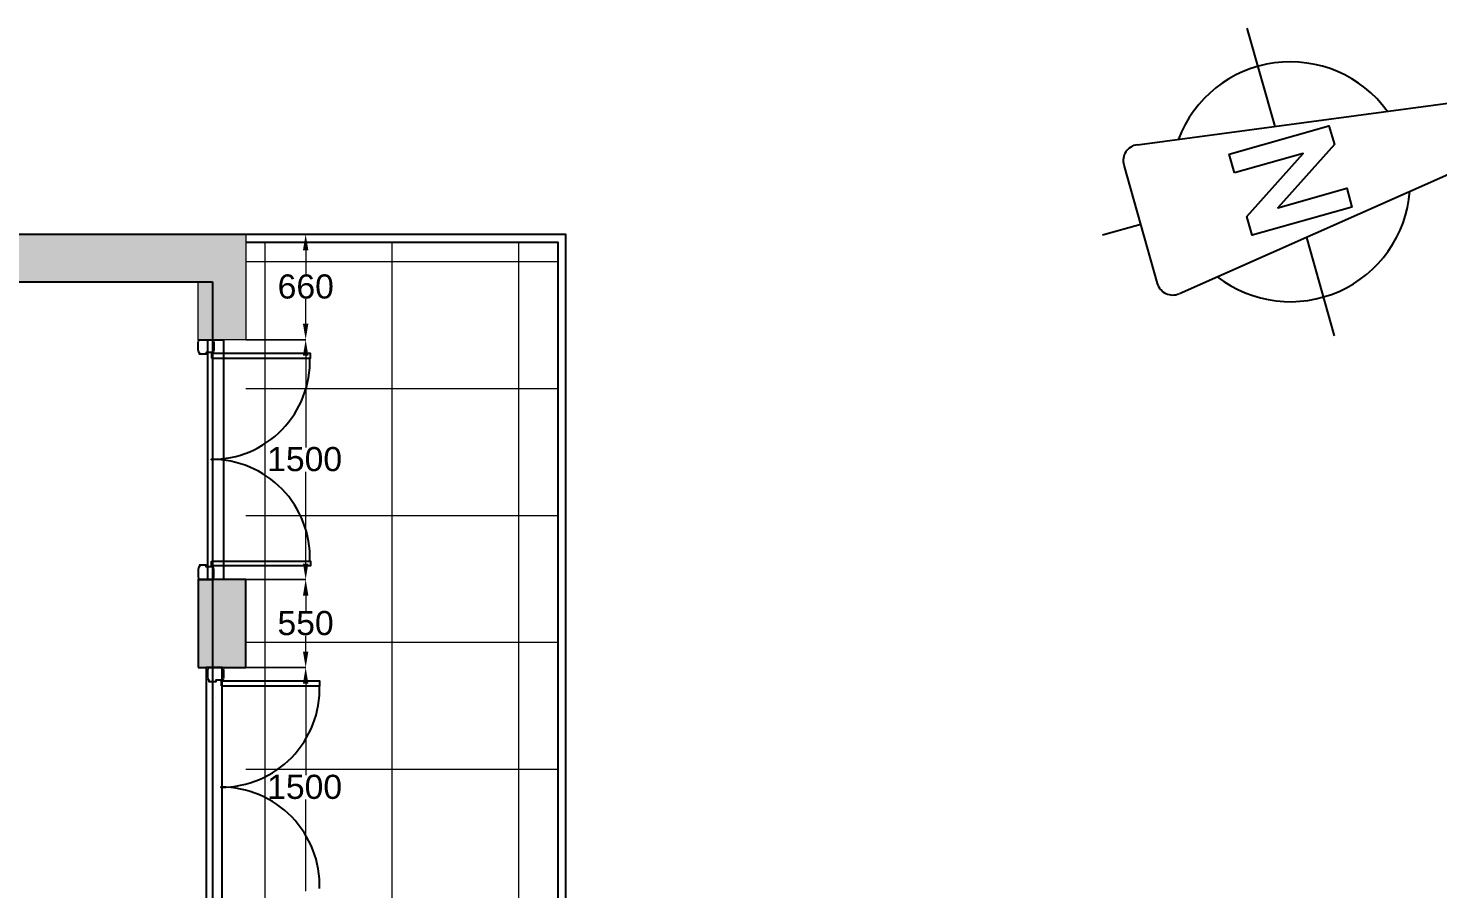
# Model space of a CAD drawing. Header units: millimetres. Extents: x -5841 to 140562, y 1006 to 102310.
# Drawn here: x 102425 to 111245, y 17964 to 23347 of the extents above; entities that cross this region are included whole.
import ezdxf

# ---------------------------------------------------------------- set-up
doc = ezdxf.new("R2010")
doc.units = ezdxf.units.MM
doc.header["$LTSCALE"] = 10
for name, color, linetype in [('PDF18_0', 7, 'Continuous'), ('PDF18_A010T4', 7, 'Continuous'), ('PDF18_Q-Arch_Door-01', 7, 'Continuous'), ('PDF18_Q-Arch_Wall-01', 7, 'Continuous'), ('PDF18_Q-Arch_Window-01', 7, 'Continuous'), ('PDF18_Q-Ceiling-01', 7, 'Continuous'), ('PDF18_Q-Floor-01', 7, 'Continuous'), ('PDF18_Text', 7, 'Continuous')]:
    doc.layers.add(name, color=color, linetype=linetype)
doc.layers.add('PDF18_KD - WALL - LOADBEARING', color=253, linetype='Continuous', true_color=0xc0ab87)
doc.styles.add('PDF ArialMT', font='arial.ttf')
picture_1 = doc.add_image_def('image2.png', size_in_pixel=(2281, 605))

msp = doc.modelspace()

# ---------------------------------------------------------------- linework, layer by layer
at = {"layer": 'PDF18_0', "lineweight": 25}
for points in [[(99252.8, 22058.1), (103163.2, 22058.1), (103787.6, 22058.1), (105787.8, 22058.1), (105787.8, 17218.4), (108788.1, 17218.4)], [(103787.6, 22008.3), (105738.1, 22008.3), (105738.1, 17167.6), (108737.3, 17167.6)], [(103488.1, 21758.6), (103163.2, 21758.6), (99252.8, 21758.6)]]:
    msp.add_lwpolyline(points, dxfattribs=at)
at = {"layer": 'PDF18_0', "lineweight": 0}
for points in [[(103787.6, 22058.1), (103787.6, 21398.7), (103488.1, 21398.7), (103488.1, 21758.6)], [(103488.1, 19348.8), (103488.1, 19899.1)], [(103787.6, 19899.1), (103787.6, 19348.8)]]:
    msp.add_lwpolyline(points, dxfattribs=at)
at = {"layer": 'PDF18_0', "color": 1, "lineweight": 0}
for points in [[(103787.6, 22058.1), (104161.2, 22058.1)], [(104161.2, 21958.6), (104161.2, 21805.1)], [(104161.2, 21498.2), (104161.2, 21651.7)], [(104161.2, 21299.2), (104161.2, 20725.6)], [(104161.2, 19998.6), (104161.2, 20572.2)], [(104161.2, 19798.6), (104161.2, 19700.1)], [(104161.2, 19448.3), (104161.2, 19546.7)], [(103787.6, 19348.8), (104161.2, 19348.8), (103788.7, 19348.8)], [(104161.2, 19248.3), (104161.2, 18675.7)], [(104161.2, 17948.7), (104161.2, 18522.3)]]:
    msp.add_lwpolyline(points, dxfattribs=at)
for points in [[(104161.2, 21398.7), (103787.6, 21398.7)], [(104161.2, 19899.1), (103787.6, 19899.1)]]:
    msp.add_lwpolyline(points, close=True, dxfattribs=at)
at = {"layer": 'PDF18_0', "color": 1, "transparency": 33554559}
for points in [[(104144.2, 21958.6), (104178.1, 21958.6), (104161.2, 22058.1)], [(104144.2, 21498.2), (104178.1, 21498.2), (104161.2, 21398.7)], [(104144.2, 21299.2), (104178.1, 21299.2), (104161.2, 21398.7)], [(104144.2, 19998.6), (104178.1, 19998.6), (104161.2, 19899.1)], [(104144.2, 19798.6), (104178.1, 19798.6), (104161.2, 19899.1)], [(104144.2, 19448.3), (104178.1, 19448.3), (104161.2, 19348.8)], [(104144.2, 19248.3), (104178.1, 19248.3), (104161.2, 19348.8)]]:
    msp.add_solid(points, dxfattribs=at)
at = {"layer": 'PDF18_A010T4', "lineweight": 25}
for points in [[(110227.4, 22732.2), (110052.8, 23347.1)], [(109364.9, 22616.8), (112754.6, 23073), (109628.4, 21685.5)], [(109491.9, 21750.1), (109282.3, 22489.8)], [(109387.1, 22119.4), (109146.9, 22051.7)], [(110423.2, 22037.9), (110596.7, 21423.1)]]:
    msp.add_lwpolyline(points, dxfattribs=at)
msp.add_lwpolyline([(109972.3, 22442.2), (109938.5, 22559.7), (110563.9, 22736.4), (110597.8, 22619), (110244.3, 22224.2), (110675.1, 22345.9), (110707.9, 22228.4), (110082.4, 22051.7), (110049.6, 22169.2), (110402, 22563.9)], close=True, dxfattribs=at)
for centre, radius, start, end in [((110322.7, 22386.5), 749.9, 36.09203, 159.22679), ((109376.6, 22518.8), 100, 97.6594, 195.78929), ((110322.7, 22386.5), 749.9, 232.35178, 355.48655), ((109586.1, 21778), 100, 195.78929, 293.91917)]:
    msp.add_arc(centre, radius, start, end, dxfattribs=at)
at = {"layer": 'PDF18_KD - WALL - LOADBEARING', "color": 251, "lineweight": 0, "true_color": 0x636466}
for points in [[(103908.2, 7874.6), (103908.2, 22008.3)], [(104702, 7874.6), (104702, 22008.3)], [(105495.7, 7874.6), (105495.7, 22008.3)], [(103787.6, 21887.7), (105738.1, 21887.7)], [(103787.6, 21093.9), (105738.1, 21093.9)], [(103787.6, 20300.2), (105738.1, 20300.2)], [(103787.6, 19506.5), (105738.1, 19506.5)], [(103787.6, 18712.7), (105738.1, 18712.7)]]:
    msp.add_lwpolyline(points, dxfattribs=at)
at = {"layer": 'PDF18_KD - WALL - LOADBEARING', "color": 30, "true_color": 0xf26722, "transparency": 33554559}
for points in [[(103163.2, 22058.1), (101653, 22058.1), (103163.2, 21758.6)], [(101653, 22058.1), (103163.2, 21758.6), (101653, 21758.6)], [(103236.2, 22058.1), (103103.9, 22058.1), (103236.2, 21758.6)], [(103103.9, 22058.1), (103236.2, 21758.6), (103103.9, 21758.6)], [(103787.6, 22058.1), (103190.7, 22058.1), (103787.6, 21758.6)], [(103190.7, 22058.1), (103787.6, 21758.6), (103190.7, 21758.6)], [(103787.6, 21758.6), (103488.1, 21758.6), (103787.6, 21398.7)], [(103488.1, 21758.6), (103787.6, 21398.7), (103488.1, 21398.7)], [(103488.1, 19899.1), (103569.6, 19898.1), (103488.1, 19898.1)], [(103787.6, 19898.1), (103488.1, 19898.1), (103787.6, 19348.8)], [(103488.1, 19898.1), (103787.6, 19348.8), (103488.1, 19348.8)], [(103659.5, 19899.1), (103787.6, 19898.1), (103656.4, 19898.1)], [(103787.6, 19899.1), (103659.5, 19899.1), (103787.6, 19898.1)]]:
    msp.add_solid(points, dxfattribs=at)
at = {"layer": 'PDF18_Q-Arch_Door-01', "lineweight": 25}
for points in [[(103578.1, 21398.7), (103581.2, 21398.7), (103582.3, 21398.7), (103582.3, 21397.7), (103583.3, 21397.7), (103583.3, 21396.6), (103585.5, 21389.2), (103586.5, 21381.8), (103587.6, 21374.4), (103587.6, 21365.9), (103587.6, 21358.5), (103587.6, 21351.1), (103587.6, 21342.6), (103586.5, 21335.2), (103585.5, 21327.8), (103583.3, 21320.4), (103583.3, 21319.4), (103582.3, 21319.4), (103582.3, 21318.3), (103581.2, 21318.3), (103578.1, 21318.3), (103537.8, 21318.3), (103537.8, 21308.8), (103497.6, 21308.8), (103497.6, 21318.3), (103494.4, 21318.3), (103493.4, 21318.3), (103493.4, 21319.4), (103492.3, 21319.4), (103492.3, 21320.4), (103491.3, 21327.8), (103489.2, 21335.2), (103489.2, 21342.6), (103488.1, 21351.1), (103488.1, 21358.5), (103488.1, 21365.9), (103489.2, 21374.4), (103489.2, 21381.8), (103491.3, 21389.2), (103492.3, 21396.6), (103492.3, 21397.7), (103493.4, 21397.7), (103493.4, 21398.7), (103494.4, 21398.7), (103497.6, 21398.7)], [(103572.8, 21283.4), (104190.8, 21283.4), (104190.8, 21313), (103572.8, 21313)], [(103578.1, 19899.1), (103581.2, 19899.1), (103582.3, 19899.1), (103583.3, 19899.1), (103583.3, 19900.2), (103585.5, 19907.6), (103586.5, 19915), (103587.6, 19923.5), (103587.6, 19930.9), (103587.6, 19938.3), (103587.6, 19946.7), (103587.6, 19954.1), (103586.5, 19961.6), (103585.5, 19969), (103583.3, 19977.4), (103582.3, 19978.5), (103581.2, 19978.5), (103578.1, 19978.5), (103537.8, 19978.5), (103537.8, 19989.1), (103497.6, 19989.1), (103497.6, 19978.5), (103494.4, 19978.5), (103493.4, 19978.5), (103492.3, 19977.4), (103491.3, 19969), (103489.2, 19961.6), (103489.2, 19954.1), (103488.1, 19946.7), (103488.1, 19938.3), (103488.1, 19930.9), (103489.2, 19923.5), (103489.2, 19915), (103491.3, 19907.6), (103492.3, 19900.2), (103492.3, 19899.1), (103493.4, 19899.1), (103494.4, 19899.1), (103497.6, 19899.1)], [(103572.8, 20013.4), (104190.8, 20013.4), (104190.8, 19983.8), (103572.8, 19983.8)], [(103488.1, 19348.8), (103787.6, 19348.8), (103787.6, 19899.1), (103488.1, 19899.1)], [(103638.4, 19348.8), (103641.5, 19348.8), (103642.6, 19348.8), (103642.6, 19347.7), (103643.7, 19347.7), (103643.7, 19346.7), (103644.7, 19339.3), (103646.8, 19331.9), (103646.8, 19324.4), (103647.9, 19316), (103647.9, 19308.6), (103647.9, 19301.2), (103646.8, 19292.7), (103646.8, 19285.3), (103644.7, 19277.9), (103643.7, 19270.5), (103643.7, 19269.4), (103642.6, 19269.4), (103642.6, 19268.4), (103641.5, 19268.4), (103638.4, 19268.4), (103598.2, 19268.4), (103598.2, 19258.8), (103557.9, 19258.8), (103557.9, 19268.4), (103554.8, 19268.4), (103553.7, 19268.4), (103553.7, 19269.4), (103552.7, 19269.4), (103552.7, 19270.5), (103550.5, 19277.9), (103549.5, 19285.3), (103548.4, 19292.7), (103548.4, 19301.2), (103548.4, 19308.6), (103548.4, 19316), (103548.4, 19324.4), (103549.5, 19331.9), (103550.5, 19339.3), (103552.7, 19346.7), (103552.7, 19347.7), (103553.7, 19347.7), (103553.7, 19348.8), (103554.8, 19348.8), (103557.9, 19348.8)], [(103633.1, 19233.4), (104250.1, 19233.4), (104250.1, 19264.1), (103633.1, 19264.1)]]:
    msp.add_lwpolyline(points, close=True, dxfattribs=at)
for points in [[(104187.6, 20015.5, 0.424557), (103570.4, 20650.2, 0.424246), (104187.6, 21284.8)], [(104247.9, 17965.4, 0.424557), (103630.7, 18600.2, 0.424246), (104248, 19234.8)]]:
    msp.add_lwpolyline(points, format="xyb", dxfattribs=at)
at = {"layer": 'PDF18_Q-Arch_Wall-01', "lineweight": 25}
msp.add_lwpolyline([(103597.1, 19162.5), (103597.1, 19162.5)], dxfattribs=at)
msp.add_lwpolyline([(103597.1, 19162.5), (103597.1, 19162.5)], dxfattribs=at)
msp.add_lwpolyline([(103597.1, 19162.5), (103597.1, 19162.5)], dxfattribs=at)
at = {"layer": 'PDF18_Q-Arch_Window-01', "lineweight": 25}
for points in [[(103548.4, 19899.1), (103548.4, 21398.7), (103647.9, 21398.7), (103647.9, 19899.1)], [(103537.8, 19348.8), (103537.8, 17849.2), (103638.4, 17849.2), (103638.4, 19348.8)]]:
    msp.add_lwpolyline(points, close=True, dxfattribs=at)
at = {"layer": 'PDF18_Q-Ceiling-01', "lineweight": 25}
msp.add_lwpolyline([(103597.1, 19162.5), (103597.1, 19162.5)], dxfattribs=at)
at = {"layer": 'PDF18_Q-Floor-01', "lineweight": 25}
msp.add_lwpolyline([(103597.1, 19162.5), (103597.1, 19162.5)], dxfattribs=at)

# ---------------------------------------------------------------- texts
at = {"layer": 'PDF18_Text', "color": 1, "char_height": 150.88, "attachment_point": 4, "style": 'PDF ArialMT'}
for s, insert in [('660', (103985.9, 21730.7)), ('1500', (103920.3, 20651.1)), ('550', (103984.8, 19625.6)), ('1500', (103920.3, 18601.1))]:
    msp.add_mtext(s, dxfattribs=dict(at, insert=insert))

# ---------------------------------------------------------------- pictures from other files: only their frames are drawn
at = {"layer": 'PDF18_KD - WALL - LOADBEARING', "color": 40, "true_color": 0xf8d731}
image = msp.add_image(picture_1, insert=(103577.4, 14518.2), size_in_units=(7242.3, 1920.9), rotation=90, dxfattribs=at)
image.dxf.flags = 15

doc.saveas('drawing.dxf')
